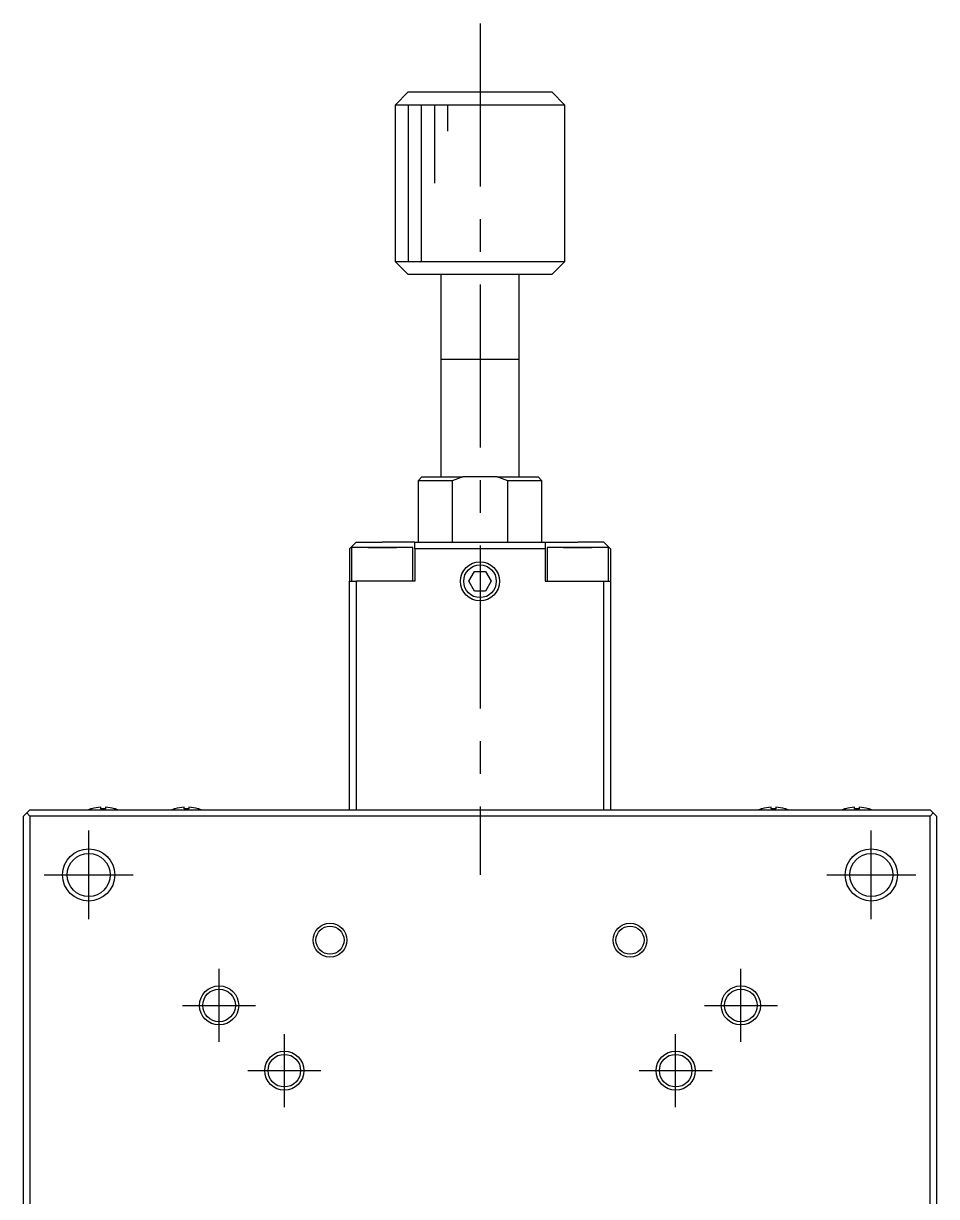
# Model space of a CAD drawing. Extents: x -340 to 384, y 57 to 645.
# Drawn here: x -103.3 to -33.3, y 181.5 to 271.4 of the extents above; entities that cross this region are included whole.
import ezdxf

# ---------------------------------------------------------------- set-up
doc = ezdxf.new("R2010")
doc.units = 0
doc.header["$LTSCALE"] = 10
doc.linetypes.add('CENTER', pattern=[2, 1.25, -0.25, 0.25, -0.25])
doc.layers.get('0').update_dxf_attribs({"linetype": 'CONTINUOUS'})
doc.layers.add('CENTER', color=1, linetype='CENTER')

msp = doc.modelspace()

# ---------------------------------------------------------------- linework, layer by layer
at = {"color": 7, "linetype": 'CONTINUOUS'}
for p, q in [((-73.817786, 266.171585), (-74.817786, 265.171585)), ((-73.817786, 266.171585), (-62.817786, 266.171585)), ((-61.817786, 265.171585), (-62.817786, 266.171585)), ((-61.817786, 265.171585), (-74.817786, 265.171585)), ((-74.817786, 265.171585), (-74.817786, 253.171585)), ((-61.817786, 253.171585), (-61.817786, 265.171585)), ((-74.817786, 253.171585), (-74.817519, 253.171585)), ((-74.817786, 253.171585), (-73.817786, 252.171585)), ((-74.817519, 253.171585), (-61.817786, 253.171585)), ((-62.817786, 252.171585), (-61.817786, 253.171585)), ((-71.317786, 252.171585), (-73.817786, 252.171585)), ((-62.817786, 252.171585), (-73.81756, 252.171585)), ((-65.317786, 252.171585), (-71.317786, 252.171585)), ((-71.317786, 252.171585), (-71.317786, 245.671585)), ((-65.317786, 252.171585), (-71.317663, 252.171585)), ((-62.817786, 252.171585), (-65.317786, 252.171585)), ((-65.317786, 245.671585), (-65.317786, 252.171585)), ((-71.315933, 245.671585), (-71.317791, 245.671585)), ((-71.317786, 245.676585), (-71.317786, 245.671585)), ((-71.317786, 245.671585), (-71.317786, 236.671604)), ((-71.317786, 245.671585), (-71.317786, 245.666585)), ((-65.317781, 245.671585), (-71.315933, 245.671585)), ((-65.317786, 245.671585), (-65.317786, 245.676585)), ((-65.317786, 236.671604), (-65.317786, 245.671585)), ((-65.317786, 245.666585), (-65.317786, 245.671585)), ((-72.767786, 236.671585), (-73.067786, 236.371585)), ((-72.767786, 236.671585), (-69.636876, 236.671585)), ((-69.636876, 236.671585), (-70.439106, 236.371585)), ((-66.998695, 236.671585), (-69.636876, 236.671585)), ((-66.196465, 236.371585), (-66.998695, 236.671585)), ((-66.998695, 236.671585), (-63.867786, 236.671585)), ((-63.567786, 236.371585), (-63.867786, 236.671585)), ((-70.439106, 236.371585), (-73.067786, 236.371585)), ((-73.067786, 236.371585), (-73.067786, 231.671585)), ((-70.439106, 236.371585), (-70.439106, 231.671585)), ((-63.567786, 236.371585), (-66.196465, 236.371585)), ((-66.196465, 231.671585), (-66.196465, 236.371585)), ((-63.567786, 231.671585), (-63.567786, 236.371585)), ((-77.817786, 231.671585), (-78.317786, 231.171585)), ((-78.317786, 231.171585), (-78.317786, 228.671585)), ((-73.467786, 231.271585), (-78.167786, 231.271585)), ((-73.467786, 231.271585), (-78.167786, 231.271585)), ((-78.167786, 231.271585), (-78.167786, 228.671585)), ((-77.817786, 231.671585), (-75.817786, 231.671585)), ((-76.917786, 231.271585), (-75.817786, 231.271585)), ((-75.817786, 231.271585), (-76.917786, 231.271585)), ((-73.317786, 231.671585), (-75.817786, 231.671585)), ((-74.717786, 231.271585), (-75.817786, 231.271585)), ((-75.817786, 231.271585), (-74.717786, 231.271585)), ((-73.467786, 228.671585), (-73.467786, 231.271585)), ((-73.317786, 231.171585), (-73.317786, 231.671585)), ((-73.317786, 231.671585), (-63.317786, 231.671585)), ((-73.317786, 231.171585), (-73.317786, 228.671585)), ((-63.317786, 231.171585), (-73.317786, 231.171585)), ((-63.317786, 231.671585), (-63.317786, 231.171585)), ((-63.317786, 231.671585), (-60.817786, 231.671585)), ((-63.317786, 231.171585), (-63.317786, 228.671585)), ((-58.467786, 231.271585), (-63.167786, 231.271585)), ((-58.467786, 231.271585), (-63.167786, 231.271585)), ((-63.167786, 231.271585), (-63.167786, 228.671585)), ((-61.917786, 231.271585), (-60.817786, 231.271585)), ((-60.817786, 231.271585), (-61.917786, 231.271585)), ((-58.817786, 231.671585), (-60.817786, 231.671585)), ((-59.717786, 231.271585), (-60.817786, 231.271585)), ((-60.817786, 231.271585), (-59.717786, 231.271585)), ((-58.317786, 231.171585), (-58.817786, 231.671585)), ((-58.467786, 228.671585), (-58.467786, 231.271585)), ((-58.317786, 231.171585), (-58.317786, 228.671585)), ((-69.183811, 228.671585), (-68.750798, 229.421585)), ((-68.750798, 229.421585), (-67.884773, 229.421585)), ((-67.884773, 229.421585), (-67.45176, 228.671585)), ((-78.317786, 211.171585), (-78.317786, 228.671585)), ((-78.317786, 228.671585), (-77.817786, 228.671585)), ((-77.817786, 228.671585), (-77.817786, 211.171585)), ((-73.317786, 228.671585), (-77.817786, 228.671585)), ((-68.750798, 227.921585), (-69.183811, 228.671585)), ((-67.45176, 228.671585), (-67.884773, 227.921585)), ((-63.317786, 228.671585), (-58.817786, 228.671585)), ((-58.817786, 211.171585), (-58.817786, 228.671585)), ((-58.817786, 228.671585), (-58.317786, 228.671585)), ((-58.317786, 228.671585), (-58.317786, 211.171585)), ((-67.884773, 227.921585), (-68.750798, 227.921585)), ((-97.397786, 211.241106), (-97.397786, 211.361444)), ((-97.037786, 211.361444), (-97.037786, 211.241106)), ((-90.997786, 211.241106), (-90.997786, 211.361444)), ((-90.637786, 211.361444), (-90.637786, 211.241106)), ((-45.997786, 211.241106), (-45.997786, 211.361444)), ((-45.637786, 211.361444), (-45.637786, 211.241106)), ((-39.597786, 211.241106), (-39.597786, 211.361444)), ((-39.237786, 211.361444), (-39.237786, 211.241106)), ((-103.067786, 210.921585), (-103.317786, 210.671585)), ((-103.317786, 141.671585), (-103.317786, 210.671585)), ((-102.817786, 211.171585), (-103.067786, 210.921585)), ((-102.817786, 210.671585), (-103.067786, 210.921585)), ((-102.817786, 211.171585), (-33.817786, 211.171585)), ((-102.817786, 210.671585), (-102.817786, 141.671585)), ((-33.817786, 210.671585), (-102.817786, 210.671585)), ((-98.104147, 211.241106), (-98.106402, 211.245729)), ((-98.104147, 211.241106), (-98.106402, 211.245729)), ((-97.037786, 211.241106), (-97.397786, 211.241106)), ((-96.32917, 211.245729), (-96.331424, 211.241106)), ((-96.32917, 211.245729), (-96.331424, 211.241106)), ((-91.704147, 211.241106), (-91.706402, 211.245729)), ((-91.704147, 211.241106), (-91.706402, 211.245729)), ((-90.637786, 211.241106), (-90.997786, 211.241106)), ((-89.92917, 211.245729), (-89.931424, 211.241106)), ((-89.92917, 211.245729), (-89.931424, 211.241106)), ((-46.704147, 211.241106), (-46.706402, 211.245729)), ((-46.704147, 211.241106), (-46.706402, 211.245729)), ((-45.637786, 211.241106), (-45.997786, 211.241106)), ((-44.92917, 211.245729), (-44.931424, 211.241106)), ((-44.92917, 211.245729), (-44.931424, 211.241106)), ((-40.304147, 211.241106), (-40.306402, 211.245729)), ((-40.304147, 211.241106), (-40.306402, 211.245729)), ((-39.237786, 211.241106), (-39.597786, 211.241106)), ((-38.52917, 211.245729), (-38.531424, 211.241106)), ((-38.52917, 211.245729), (-38.531424, 211.241106)), ((-33.567786, 210.921585), (-33.817786, 211.171585)), ((-33.817786, 210.671585), (-33.567786, 210.921585)), ((-33.817786, 141.671585), (-33.817786, 210.671585)), ((-33.317786, 210.671585), (-33.567786, 210.921585)), ((-33.317786, 210.671585), (-33.317786, 141.671585))]:
    msp.add_line(p, q, dxfattribs=at)
at = {"color": 3, "linetype": 'CONTINUOUS'}
for p, q in [((-73.817786, 265.171585), (-73.817786, 253.171585)), ((-72.817786, 265.171585), (-72.817786, 253.171585)), ((-71.817786, 265.171585), (-71.817786, 259.171585)), ((-70.817786, 265.171585), (-70.817786, 263.171585))]:
    msp.add_line(p, q, dxfattribs=at)
for centre, radius in [((-68.317786, 228.671585), 1.5), ((-98.317786, 206.171585), 2), ((-38.317786, 206.171585), 2), ((-79.817786, 201.171585), 1.3), ((-56.817786, 201.171585), 1.3), ((-88.317786, 196.171585), 1.5), ((-48.317786, 196.171585), 1.5), ((-83.317786, 191.171585), 1.5), ((-53.317786, 191.171585), 1.5)]:
    msp.add_circle(centre, radius, dxfattribs=at)
at = {"color": 7, "linetype": 'CONTINUOUS'}
for centre, radius in [((-68.317786, 228.671585), 1.25), ((-98.317786, 206.171585), 1.65), ((-38.317786, 206.171585), 1.65), ((-79.817786, 201.171585), 1.075), ((-56.817786, 201.171585), 1.075), ((-88.317786, 196.171585), 1.25), ((-48.317786, 196.171585), 1.25), ((-83.317786, 191.171585), 1.25), ((-53.317786, 191.171585), 1.25)]:
    msp.add_circle(centre, radius, dxfattribs=at)
for centre, radius, start, end in [((-97.217786, 208.171585), 3.194933, 93.229709, 106.106712), ((-97.217786, 208.171585), 3.194933, 73.893288, 86.770291), ((-90.817786, 208.171585), 3.194933, 93.229709, 106.106712), ((-90.817786, 208.171585), 3.194933, 73.893288, 86.770291), ((-45.817786, 208.171585), 3.194933, 93.229709, 106.106712), ((-45.817786, 208.171585), 3.194933, 73.893288, 86.770291), ((-39.417786, 208.171585), 3.194933, 93.229709, 106.106712), ((-39.417786, 208.171585), 3.194933, 73.893288, 86.770291), ((-97.217786, 208.171585), 3.2, 106.122533, 110.364135), ((-97.217786, 208.171585), 3.2, 69.635865, 73.877467), ((-90.817786, 208.171585), 3.2, 106.122533, 110.364135), ((-90.817786, 208.171585), 3.2, 69.635865, 73.877467), ((-45.817786, 208.171585), 3.2, 106.122533, 110.364135), ((-45.817786, 208.171585), 3.2, 69.635865, 73.877467), ((-39.417786, 208.171585), 3.2, 106.122533, 110.364135), ((-39.417786, 208.171585), 3.2, 69.635865, 73.877467)]:
    msp.add_arc(centre, radius, start, end, dxfattribs=at)
at = {"layer": 'CENTER', "color": 1, "linetype": 'CENTER'}
for p, q in [((-68.317786, 271.421585), (-68.317786, 206.171585)), ((-98.317786, 202.771585), (-98.317786, 209.571585)), ((-38.317786, 202.771585), (-38.317786, 209.571585)), ((-101.717786, 206.171585), (-94.917786, 206.171585)), ((-41.717786, 206.171585), (-34.917786, 206.171585)), ((-88.317786, 193.371585), (-88.317786, 198.971585)), ((-48.317786, 193.371585), (-48.317786, 198.971585)), ((-91.117786, 196.171585), (-85.517786, 196.171585)), ((-51.117786, 196.171585), (-45.517786, 196.171585)), ((-83.317786, 188.371585), (-83.317786, 193.971585)), ((-53.317786, 188.371585), (-53.317786, 193.971585)), ((-86.117786, 191.171585), (-80.517786, 191.171585)), ((-56.117786, 191.171585), (-50.517786, 191.171585))]:
    msp.add_line(p, q, dxfattribs=at)

doc.saveas('drawing.dxf')
